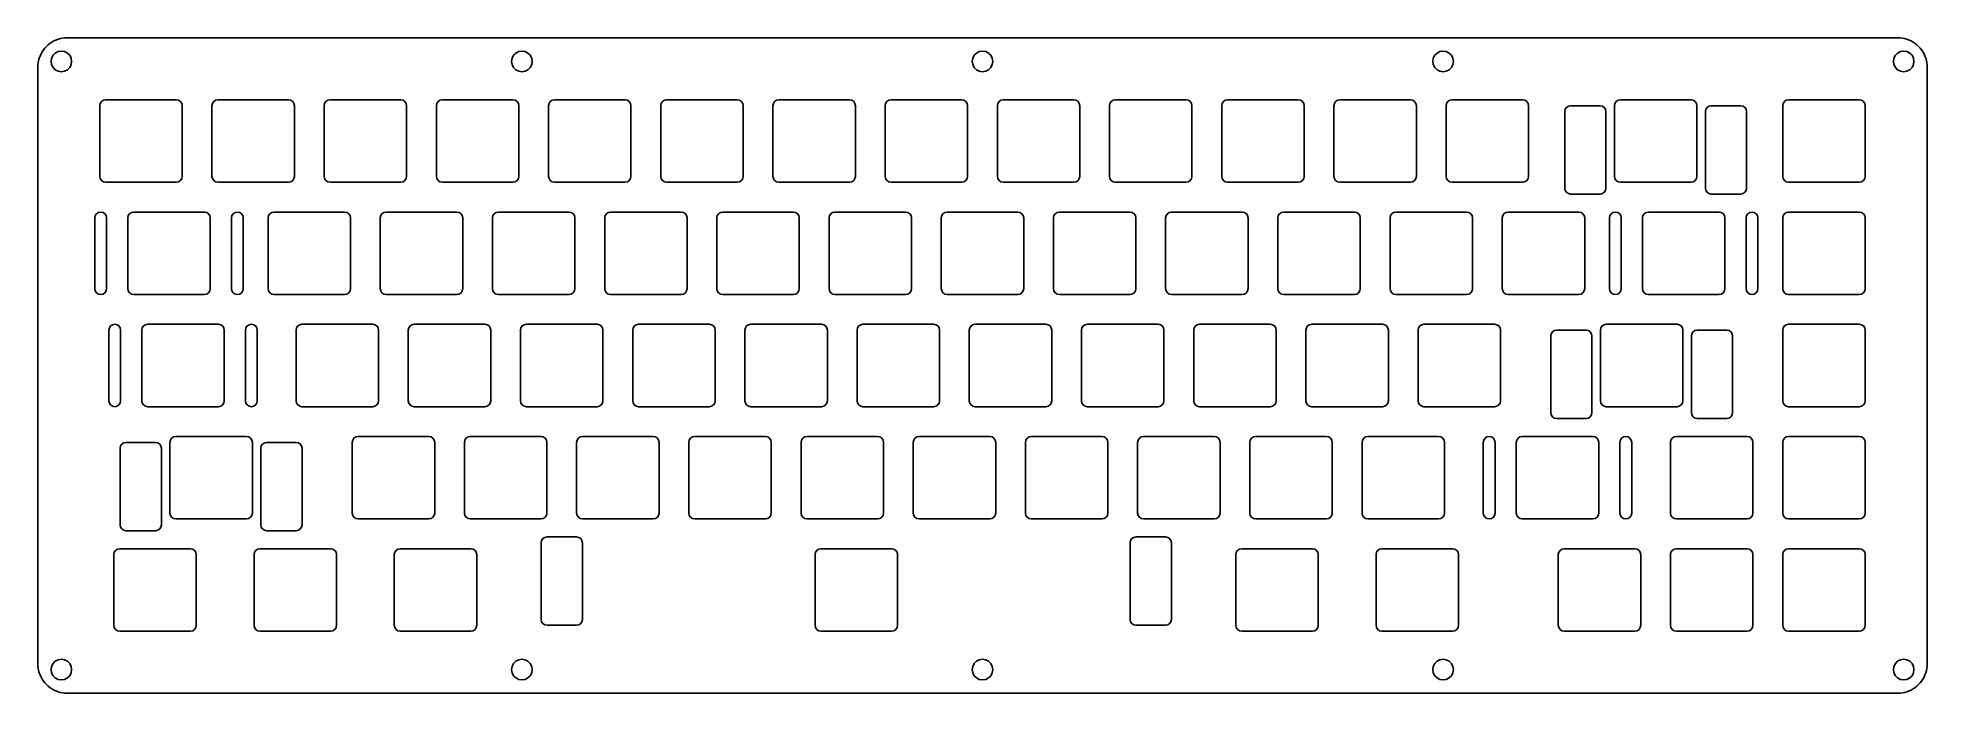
# Model space of a CAD drawing. Header units: millimetres. Extents: x 15 to 335, y 18 to 129.
import ezdxf

# ---------------------------------------------------------------- set-up
doc = ezdxf.new("R2010")
doc.units = ezdxf.units.MM

msp = doc.modelspace()

# ---------------------------------------------------------------- linework, layer by layer
at = {"color": 0}
for p, q in [((16.35, 128.24), (16.66, 128.49)), ((16.66, 128.49), (16.99, 128.7)), ((16.99, 128.7), (17.33, 128.9)), ((17.33, 128.9), (17.69, 129.06)), ((17.69, 129.06), (18.06, 129.2)), ((18.06, 129.2), (18.43, 129.3)), ((18.43, 129.3), (18.82, 129.38)), ((18.82, 129.38), (19.21, 129.42)), ((19.21, 129.42), (19.6, 129.44)), ((19.6, 129.44), (330.4, 129.44)), ((330.4, 129.44), (330.79, 129.42)), ((330.79, 129.42), (331.18, 129.38)), ((331.18, 129.38), (331.57, 129.3)), ((331.57, 129.3), (331.95, 129.2)), ((331.95, 129.2), (332.32, 129.06)), ((332.32, 129.06), (332.67, 128.9)), ((332.67, 128.9), (333.01, 128.7)), ((333.01, 128.7), (333.34, 128.49)), ((333.34, 128.49), (333.65, 128.24)), ((14.62, 124.83), (14.66, 125.22)), ((14.66, 125.22), (14.74, 125.61)), ((14.74, 125.61), (14.85, 125.99)), ((14.85, 125.99), (14.98, 126.35)), ((14.98, 126.35), (15.15, 126.71)), ((15.15, 126.71), (15.34, 127.05)), ((15.34, 127.05), (15.56, 127.38)), ((15.56, 127.38), (15.8, 127.69)), ((15.8, 127.69), (16.07, 127.98)), ((16.07, 127.98), (16.35, 128.24)), ((16.94, 125.98), (16.85, 125.44)), ((16.85, 125.44), (16.94, 124.9)), ((17.19, 126.47), (16.94, 125.98)), ((17.57, 126.86), (17.19, 126.47)), ((18.06, 127.11), (17.57, 126.86)), ((18.6, 127.19), (18.06, 127.11)), ((19.14, 127.11), (18.6, 127.19)), ((19.63, 126.86), (19.14, 127.11)), ((20.02, 126.47), (19.63, 126.86)), ((20.27, 125.98), (20.02, 126.47)), ((20.35, 125.44), (20.27, 125.98)), ((20.27, 124.9), (20.35, 125.44)), ((95.14, 125.98), (95.05, 125.44)), ((95.05, 125.44), (95.14, 124.9)), ((95.39, 126.47), (95.14, 125.98)), ((95.77, 126.86), (95.39, 126.47)), ((96.26, 127.11), (95.77, 126.86)), ((96.8, 127.19), (96.26, 127.11)), ((97.34, 127.11), (96.8, 127.19)), ((97.83, 126.86), (97.34, 127.11)), ((98.22, 126.47), (97.83, 126.86)), ((98.47, 125.98), (98.22, 126.47)), ((98.55, 125.44), (98.47, 125.98)), ((98.47, 124.9), (98.55, 125.44)), ((173.34, 125.98), (173.25, 125.44)), ((173.25, 125.44), (173.34, 124.9)), ((173.59, 126.47), (173.34, 125.98)), ((173.97, 126.86), (173.59, 126.47)), ((174.46, 127.11), (173.97, 126.86)), ((175, 127.19), (174.46, 127.11)), ((175.54, 127.11), (175, 127.19)), ((176.03, 126.86), (175.54, 127.11)), ((176.42, 126.47), (176.03, 126.86)), ((176.67, 125.98), (176.42, 126.47)), ((176.75, 125.44), (176.67, 125.98)), ((176.67, 124.9), (176.75, 125.44)), ((251.54, 125.98), (251.45, 125.44)), ((251.45, 125.44), (251.54, 124.9)), ((251.79, 126.47), (251.54, 125.98)), ((252.17, 126.86), (251.79, 126.47)), ((252.66, 127.11), (252.17, 126.86)), ((253.2, 127.19), (252.66, 127.11)), ((253.74, 127.11), (253.2, 127.19)), ((254.23, 126.86), (253.74, 127.11)), ((254.62, 126.47), (254.23, 126.86)), ((254.87, 125.98), (254.62, 126.47)), ((254.95, 125.44), (254.87, 125.98)), ((254.87, 124.9), (254.95, 125.44)), ((329.74, 125.98), (329.65, 125.44)), ((329.65, 125.44), (329.74, 124.9)), ((329.99, 126.47), (329.74, 125.98)), ((330.37, 126.86), (329.99, 126.47)), ((330.86, 127.11), (330.37, 126.86)), ((331.4, 127.19), (330.86, 127.11)), ((331.94, 127.11), (331.4, 127.19)), ((332.43, 126.86), (331.94, 127.11)), ((332.82, 126.47), (332.43, 126.86)), ((333.07, 125.98), (332.82, 126.47)), ((333.15, 125.44), (333.07, 125.98)), ((333.07, 124.9), (333.15, 125.44)), ((333.65, 128.24), (333.94, 127.98)), ((333.94, 127.98), (334.2, 127.69)), ((334.2, 127.69), (334.45, 127.38)), ((334.45, 127.38), (334.66, 127.05)), ((334.66, 127.05), (334.86, 126.71)), ((334.86, 126.71), (335.02, 126.35)), ((335.02, 126.35), (335.16, 125.99)), ((335.16, 125.99), (335.26, 125.61)), ((335.26, 125.61), (335.34, 125.22)), ((335.34, 125.22), (335.39, 124.83)), ((14.6, 124.44), (14.62, 124.83)), ((14.6, 23.19), (14.6, 124.44)), ((16.94, 124.9), (17.19, 124.41)), ((17.19, 124.41), (17.57, 124.03)), ((17.57, 124.03), (18.06, 123.78)), ((18.06, 123.78), (18.6, 123.69)), ((18.6, 123.69), (19.14, 123.78)), ((19.14, 123.78), (19.63, 124.03)), ((19.63, 124.03), (20.02, 124.41)), ((20.02, 124.41), (20.27, 124.9)), ((95.14, 124.9), (95.39, 124.41)), ((95.39, 124.41), (95.77, 124.03)), ((95.77, 124.03), (96.26, 123.78)), ((96.26, 123.78), (96.8, 123.69)), ((96.8, 123.69), (97.34, 123.78)), ((97.34, 123.78), (97.83, 124.03)), ((97.83, 124.03), (98.22, 124.41)), ((98.22, 124.41), (98.47, 124.9)), ((173.34, 124.9), (173.59, 124.41)), ((173.59, 124.41), (173.97, 124.03)), ((173.97, 124.03), (174.46, 123.78)), ((174.46, 123.78), (175, 123.69)), ((175, 123.69), (175.54, 123.78)), ((175.54, 123.78), (176.03, 124.03)), ((176.03, 124.03), (176.42, 124.41)), ((176.42, 124.41), (176.67, 124.9)), ((251.54, 124.9), (251.79, 124.41)), ((251.79, 124.41), (252.17, 124.03)), ((252.17, 124.03), (252.66, 123.78)), ((252.66, 123.78), (253.2, 123.69)), ((253.2, 123.69), (253.74, 123.78)), ((253.74, 123.78), (254.23, 124.03)), ((254.23, 124.03), (254.62, 124.41)), ((254.62, 124.41), (254.87, 124.9)), ((329.74, 124.9), (329.99, 124.41)), ((329.99, 124.41), (330.37, 124.03)), ((330.37, 124.03), (330.86, 123.78)), ((330.86, 123.78), (331.4, 123.69)), ((331.4, 123.69), (331.94, 123.78)), ((331.94, 123.78), (332.43, 124.03)), ((332.43, 124.03), (332.82, 124.41)), ((332.82, 124.41), (333.07, 124.9)), ((335.39, 124.83), (335.4, 124.44)), ((335.4, 124.44), (335.4, 23.19)), ((14.62, 22.8), (14.6, 23.19)), ((14.66, 22.41), (14.62, 22.8)), ((16.94, 22.73), (16.85, 22.19)), ((17.19, 23.22), (16.94, 22.73)), ((17.57, 23.61), (17.19, 23.22)), ((18.06, 23.86), (17.57, 23.61)), ((18.6, 23.94), (18.06, 23.86)), ((19.14, 23.86), (18.6, 23.94)), ((19.63, 23.61), (19.14, 23.86)), ((20.02, 23.22), (19.63, 23.61)), ((20.27, 22.73), (20.02, 23.22)), ((20.35, 22.19), (20.27, 22.73)), ((95.14, 22.73), (95.05, 22.19)), ((95.39, 23.22), (95.14, 22.73)), ((95.77, 23.61), (95.39, 23.22)), ((96.26, 23.86), (95.77, 23.61)), ((96.8, 23.94), (96.26, 23.86)), ((97.34, 23.86), (96.8, 23.94)), ((97.83, 23.61), (97.34, 23.86)), ((98.22, 23.22), (97.83, 23.61)), ((98.47, 22.73), (98.22, 23.22)), ((98.55, 22.19), (98.47, 22.73)), ((173.34, 22.73), (173.25, 22.19)), ((173.59, 23.22), (173.34, 22.73)), ((173.97, 23.61), (173.59, 23.22)), ((174.46, 23.86), (173.97, 23.61)), ((175, 23.94), (174.46, 23.86)), ((175.54, 23.86), (175, 23.94)), ((176.03, 23.61), (175.54, 23.86)), ((176.42, 23.22), (176.03, 23.61)), ((176.67, 22.73), (176.42, 23.22)), ((176.75, 22.19), (176.67, 22.73)), ((251.54, 22.73), (251.45, 22.19)), ((251.79, 23.22), (251.54, 22.73)), ((252.17, 23.61), (251.79, 23.22)), ((252.66, 23.86), (252.17, 23.61)), ((253.2, 23.94), (252.66, 23.86)), ((253.74, 23.86), (253.2, 23.94)), ((254.23, 23.61), (253.74, 23.86)), ((254.62, 23.22), (254.23, 23.61)), ((254.87, 22.73), (254.62, 23.22)), ((254.95, 22.19), (254.87, 22.73)), ((329.74, 22.73), (329.65, 22.19)), ((329.99, 23.22), (329.74, 22.73)), ((330.37, 23.61), (329.99, 23.22)), ((330.86, 23.86), (330.37, 23.61)), ((331.4, 23.94), (330.86, 23.86)), ((331.94, 23.86), (331.4, 23.94)), ((332.43, 23.61), (331.94, 23.86)), ((332.82, 23.22), (332.43, 23.61)), ((333.07, 22.73), (332.82, 23.22)), ((333.15, 22.19), (333.07, 22.73)), ((335.39, 22.8), (335.34, 22.41)), ((335.4, 23.19), (335.39, 22.8)), ((14.74, 22.02), (14.66, 22.41)), ((14.85, 21.64), (14.74, 22.02)), ((14.98, 21.28), (14.85, 21.64)), ((15.15, 20.92), (14.98, 21.28)), ((15.34, 20.58), (15.15, 20.92)), ((15.56, 20.25), (15.34, 20.58)), ((15.8, 19.94), (15.56, 20.25)), ((16.07, 19.65), (15.8, 19.94)), ((16.35, 19.39), (16.07, 19.65)), ((16.66, 19.15), (16.35, 19.39)), ((16.85, 22.19), (16.94, 21.65)), ((16.94, 21.65), (17.19, 21.16)), ((17.19, 21.16), (17.57, 20.78)), ((17.57, 20.78), (18.06, 20.53)), ((18.06, 20.53), (18.6, 20.44)), ((18.6, 20.44), (19.14, 20.53)), ((19.14, 20.53), (19.63, 20.78)), ((19.63, 20.78), (20.02, 21.16)), ((20.02, 21.16), (20.27, 21.65)), ((20.27, 21.65), (20.35, 22.19)), ((95.05, 22.19), (95.14, 21.65)), ((95.14, 21.65), (95.39, 21.16)), ((95.39, 21.16), (95.77, 20.78)), ((95.77, 20.78), (96.26, 20.53)), ((96.26, 20.53), (96.8, 20.44)), ((96.8, 20.44), (97.34, 20.53)), ((97.34, 20.53), (97.83, 20.78)), ((97.83, 20.78), (98.22, 21.16)), ((98.22, 21.16), (98.47, 21.65)), ((98.47, 21.65), (98.55, 22.19)), ((173.25, 22.19), (173.34, 21.65)), ((173.34, 21.65), (173.59, 21.16)), ((173.59, 21.16), (173.97, 20.78)), ((173.97, 20.78), (174.46, 20.53)), ((174.46, 20.53), (175, 20.44)), ((175, 20.44), (175.54, 20.53)), ((175.54, 20.53), (176.03, 20.78)), ((176.03, 20.78), (176.42, 21.16)), ((176.42, 21.16), (176.67, 21.65)), ((176.67, 21.65), (176.75, 22.19)), ((251.45, 22.19), (251.54, 21.65)), ((251.54, 21.65), (251.79, 21.16)), ((251.79, 21.16), (252.17, 20.78)), ((252.17, 20.78), (252.66, 20.53)), ((252.66, 20.53), (253.2, 20.44)), ((253.2, 20.44), (253.74, 20.53)), ((253.74, 20.53), (254.23, 20.78)), ((254.23, 20.78), (254.62, 21.16)), ((254.62, 21.16), (254.87, 21.65)), ((254.87, 21.65), (254.95, 22.19)), ((329.65, 22.19), (329.74, 21.65)), ((329.74, 21.65), (329.99, 21.16)), ((329.99, 21.16), (330.37, 20.78)), ((330.37, 20.78), (330.86, 20.53)), ((330.86, 20.53), (331.4, 20.44)), ((331.4, 20.44), (331.94, 20.53)), ((331.94, 20.53), (332.43, 20.78)), ((332.43, 20.78), (332.82, 21.16)), ((332.82, 21.16), (333.07, 21.65)), ((333.07, 21.65), (333.15, 22.19)), ((333.65, 19.39), (333.34, 19.15)), ((333.94, 19.65), (333.65, 19.39)), ((334.2, 19.94), (333.94, 19.65)), ((334.45, 20.25), (334.2, 19.94)), ((334.66, 20.58), (334.45, 20.25)), ((334.86, 20.92), (334.66, 20.58)), ((335.02, 21.28), (334.86, 20.92)), ((335.16, 21.64), (335.02, 21.28)), ((335.26, 22.02), (335.16, 21.64)), ((335.34, 22.41), (335.26, 22.02)), ((16.99, 18.93), (16.66, 19.15)), ((17.33, 18.73), (16.99, 18.93)), ((17.69, 18.57), (17.33, 18.73)), ((18.06, 18.44), (17.69, 18.57)), ((18.43, 18.33), (18.06, 18.44)), ((18.82, 18.25), (18.43, 18.33)), ((19.21, 18.21), (18.82, 18.25)), ((19.6, 18.19), (19.21, 18.21)), ((330.4, 18.19), (19.6, 18.19)), ((330.79, 18.21), (330.4, 18.19)), ((331.18, 18.25), (330.79, 18.21)), ((331.57, 18.33), (331.18, 18.25)), ((331.95, 18.44), (331.57, 18.33)), ((332.32, 18.57), (331.95, 18.44)), ((332.67, 18.73), (332.32, 18.57)), ((333.01, 18.93), (332.67, 18.73)), ((333.34, 19.15), (333.01, 18.93))]:
    msp.add_line(p, q, dxfattribs=at)
for p, q in [((26.12, 118.92), (38.12, 118.92)), ((45.17, 118.92), (57.17, 118.92)), ((64.22, 118.92), (76.22, 118.92)), ((83.27, 118.92), (95.27, 118.92)), ((102.32, 118.92), (114.32, 118.92)), ((121.37, 118.92), (133.37, 118.92)), ((140.42, 118.92), (152.42, 118.92)), ((159.47, 118.92), (171.47, 118.92)), ((178.52, 118.92), (190.52, 118.92)), ((197.57, 118.92), (209.57, 118.92)), ((216.62, 118.92), (228.62, 118.92)), ((235.67, 118.92), (247.67, 118.92)), ((254.72, 118.92), (266.72, 118.92)), ((283.3, 118.92), (295.3, 118.92)), ((311.87, 118.92), (323.87, 118.92)), ((25.12, 117.92), (25.12, 105.92)), ((39.12, 117.92), (39.12, 105.92)), ((44.17, 117.92), (44.17, 105.92)), ((58.17, 117.92), (58.17, 105.92)), ((63.22, 117.92), (63.22, 105.92)), ((77.22, 117.92), (77.22, 105.92)), ((82.27, 117.92), (82.27, 105.92)), ((96.27, 117.92), (96.27, 105.92)), ((101.32, 117.92), (101.32, 105.92)), ((115.32, 117.92), (115.32, 105.92)), ((120.37, 117.92), (120.37, 105.92)), ((134.37, 117.92), (134.37, 105.92)), ((139.42, 117.92), (139.42, 105.92)), ((153.42, 117.92), (153.42, 105.92)), ((158.47, 117.92), (158.47, 105.92)), ((172.47, 117.92), (172.47, 105.92)), ((177.52, 117.92), (177.52, 105.92)), ((191.52, 117.92), (191.52, 105.92)), ((196.57, 117.92), (196.57, 105.92)), ((210.57, 117.92), (210.57, 105.92)), ((215.62, 117.92), (215.62, 105.92)), ((229.62, 117.92), (229.62, 105.92)), ((234.67, 117.92), (234.67, 105.92)), ((248.67, 117.92), (248.67, 105.92)), ((253.72, 117.92), (253.72, 105.92)), ((267.72, 117.92), (267.72, 105.92)), ((273.86, 116.92), (273.86, 103.92)), ((274.86, 117.92), (279.86, 117.92)), ((280.86, 116.92), (280.86, 103.92)), ((282.3, 117.92), (282.3, 105.92)), ((296.3, 117.92), (296.3, 105.92)), ((297.74, 116.92), (297.74, 103.92)), ((298.74, 117.92), (303.74, 117.92)), ((304.74, 116.92), (304.74, 103.92)), ((310.87, 117.92), (310.87, 105.92)), ((324.87, 117.92), (324.87, 105.92)), ((26.12, 104.92), (38.12, 104.92)), ((45.17, 104.92), (57.17, 104.92)), ((64.22, 104.92), (76.22, 104.92)), ((83.27, 104.92), (95.27, 104.92)), ((102.32, 104.92), (114.32, 104.92)), ((121.37, 104.92), (133.37, 104.92)), ((140.42, 104.92), (152.42, 104.92)), ((159.47, 104.92), (171.47, 104.92)), ((178.52, 104.92), (190.52, 104.92)), ((197.57, 104.92), (209.57, 104.92)), ((216.62, 104.92), (228.62, 104.92)), ((235.67, 104.92), (247.67, 104.92)), ((254.72, 104.92), (266.72, 104.92)), ((274.86, 102.92), (279.86, 102.92)), ((283.3, 104.92), (295.3, 104.92)), ((298.74, 102.92), (303.74, 102.92)), ((311.87, 104.92), (323.87, 104.92)), ((25.29, 99.87), (25.29, 99.87)), ((30.89, 99.87), (42.89, 99.87)), ((48.49, 99.87), (48.49, 99.87)), ((54.7, 99.87), (66.7, 99.87)), ((73.75, 99.87), (85.75, 99.87)), ((92.8, 99.87), (104.8, 99.87)), ((111.85, 99.87), (123.85, 99.87)), ((130.9, 99.87), (142.9, 99.87)), ((149.95, 99.87), (161.95, 99.87)), ((169, 99.87), (181, 99.87)), ((188.05, 99.87), (200.05, 99.87)), ((207.1, 99.87), (219.1, 99.87)), ((226.15, 99.87), (238.15, 99.87)), ((245.2, 99.87), (257.2, 99.87)), ((264.25, 99.87), (276.25, 99.87)), ((282.46, 99.87), (282.46, 99.87)), ((288.06, 99.87), (300.06, 99.87)), ((305.66, 99.87), (305.66, 99.87)), ((311.87, 99.87), (323.87, 99.87)), ((24.29, 98.87), (24.29, 86.87)), ((26.29, 98.87), (26.29, 86.87)), ((29.89, 98.87), (29.89, 86.87)), ((43.89, 98.87), (43.89, 86.87)), ((47.49, 98.87), (47.49, 86.87)), ((49.49, 98.87), (49.49, 86.87)), ((53.7, 98.87), (53.7, 86.87)), ((67.7, 98.87), (67.7, 86.87)), ((72.75, 98.87), (72.75, 86.87)), ((86.75, 98.87), (86.75, 86.87)), ((91.8, 98.87), (91.8, 86.87)), ((105.8, 98.87), (105.8, 86.87)), ((110.85, 98.87), (110.85, 86.87)), ((124.85, 98.87), (124.85, 86.87)), ((129.9, 98.87), (129.9, 86.87)), ((143.9, 98.87), (143.9, 86.87)), ((148.95, 98.87), (148.95, 86.87)), ((162.95, 98.87), (162.95, 86.87)), ((168, 98.87), (168, 86.87)), ((182, 98.87), (182, 86.87)), ((187.05, 98.87), (187.05, 86.87)), ((201.05, 98.87), (201.05, 86.87)), ((206.1, 98.87), (206.1, 86.87)), ((220.1, 98.87), (220.1, 86.87)), ((225.15, 98.87), (225.15, 86.87)), ((239.15, 98.87), (239.15, 86.87)), ((244.2, 98.87), (244.2, 86.87)), ((258.2, 98.87), (258.2, 86.87)), ((263.25, 98.87), (263.25, 86.87)), ((277.25, 98.87), (277.25, 86.87)), ((281.46, 98.87), (281.46, 86.87)), ((283.46, 98.87), (283.46, 86.87)), ((287.06, 98.87), (287.06, 86.87)), ((301.06, 98.87), (301.06, 86.87)), ((304.66, 98.87), (304.66, 86.87)), ((306.66, 98.87), (306.66, 86.87)), ((310.87, 98.87), (310.87, 86.87)), ((324.87, 98.87), (324.87, 86.87)), ((25.29, 85.87), (25.29, 85.87)), ((30.89, 85.87), (42.89, 85.87)), ((48.49, 85.87), (48.49, 85.87)), ((54.7, 85.87), (66.7, 85.87)), ((73.75, 85.87), (85.75, 85.87)), ((92.8, 85.87), (104.8, 85.87)), ((111.85, 85.87), (123.85, 85.87)), ((130.9, 85.87), (142.9, 85.87)), ((149.95, 85.87), (161.95, 85.87)), ((169, 85.87), (181, 85.87)), ((188.05, 85.87), (200.05, 85.87)), ((207.1, 85.87), (219.1, 85.87)), ((226.15, 85.87), (238.15, 85.87)), ((245.2, 85.87), (257.2, 85.87)), ((264.25, 85.87), (276.25, 85.87)), ((282.46, 85.87), (282.46, 85.87)), ((288.06, 85.87), (300.06, 85.87)), ((305.66, 85.87), (305.66, 85.87)), ((311.87, 85.87), (323.87, 85.87)), ((27.67, 80.82), (27.67, 80.82)), ((33.27, 80.82), (45.27, 80.82)), ((50.87, 80.82), (50.87, 80.82)), ((59.46, 80.82), (71.46, 80.82)), ((78.51, 80.82), (90.51, 80.82)), ((97.56, 80.82), (109.56, 80.82)), ((116.61, 80.82), (128.61, 80.82)), ((135.66, 80.82), (147.66, 80.82)), ((154.71, 80.82), (166.71, 80.82)), ((173.76, 80.82), (185.76, 80.82)), ((192.81, 80.82), (204.81, 80.82)), ((211.86, 80.82), (223.86, 80.82)), ((230.91, 80.82), (242.91, 80.82)), ((249.96, 80.82), (261.96, 80.82)), ((280.92, 80.82), (292.92, 80.82)), ((311.87, 80.82), (323.87, 80.82)), ((26.67, 79.82), (26.67, 67.82)), ((28.67, 79.82), (28.67, 67.82)), ((32.27, 79.82), (32.27, 67.82)), ((46.27, 79.82), (46.27, 67.82)), ((49.87, 79.82), (49.87, 67.82)), ((51.87, 79.82), (51.87, 67.82)), ((58.46, 79.82), (58.46, 67.82)), ((72.46, 79.82), (72.46, 67.82)), ((77.51, 79.82), (77.51, 67.82)), ((91.51, 79.82), (91.51, 67.82)), ((96.56, 79.82), (96.56, 67.82)), ((110.56, 79.82), (110.56, 67.82)), ((115.61, 79.82), (115.61, 67.82)), ((129.61, 79.82), (129.61, 67.82)), ((134.66, 79.82), (134.66, 67.82)), ((148.66, 79.82), (148.66, 67.82)), ((153.71, 79.82), (153.71, 67.82)), ((167.71, 79.82), (167.71, 67.82)), ((172.76, 79.82), (172.76, 67.82)), ((186.76, 79.82), (186.76, 67.82)), ((191.81, 79.82), (191.81, 67.82)), ((205.81, 79.82), (205.81, 67.82)), ((210.86, 79.82), (210.86, 67.82)), ((224.86, 79.82), (224.86, 67.82)), ((229.91, 79.82), (229.91, 67.82)), ((243.91, 79.82), (243.91, 67.82)), ((248.96, 79.82), (248.96, 67.82)), ((262.96, 79.82), (262.96, 67.82)), ((271.48, 78.82), (271.48, 65.82)), ((272.48, 79.82), (277.48, 79.82)), ((278.48, 78.82), (278.48, 65.82)), ((279.92, 79.82), (279.92, 67.82)), ((293.92, 79.82), (293.92, 67.82)), ((295.36, 78.82), (295.36, 65.82)), ((296.36, 79.82), (301.36, 79.82)), ((302.36, 78.82), (302.36, 65.82)), ((310.87, 79.82), (310.87, 67.82)), ((324.87, 79.82), (324.87, 67.82)), ((27.67, 66.82), (27.67, 66.82)), ((33.27, 66.82), (45.27, 66.82)), ((50.87, 66.82), (50.87, 66.82)), ((59.46, 66.82), (71.46, 66.82)), ((78.51, 66.82), (90.51, 66.82)), ((97.56, 66.82), (109.56, 66.82)), ((116.61, 66.82), (128.61, 66.82)), ((135.66, 66.82), (147.66, 66.82)), ((154.71, 66.82), (166.71, 66.82)), ((173.76, 66.82), (185.76, 66.82)), ((192.81, 66.82), (204.81, 66.82)), ((211.86, 66.82), (223.86, 66.82)), ((230.91, 66.82), (242.91, 66.82)), ((249.96, 66.82), (261.96, 66.82)), ((272.48, 64.82), (277.48, 64.82)), ((280.92, 66.82), (292.92, 66.82)), ((296.36, 64.82), (301.36, 64.82)), ((311.87, 66.82), (323.87, 66.82)), ((38.03, 61.77), (50.03, 61.77)), ((68.99, 61.77), (80.99, 61.77)), ((88.04, 61.77), (100.04, 61.77)), ((107.09, 61.77), (119.09, 61.77)), ((126.14, 61.77), (138.14, 61.77)), ((145.19, 61.77), (157.19, 61.77)), ((164.24, 61.77), (176.24, 61.77)), ((183.29, 61.77), (195.29, 61.77)), ((202.34, 61.77), (214.34, 61.77)), ((221.39, 61.77), (233.39, 61.77)), ((240.44, 61.77), (252.44, 61.77)), ((261.03, 61.77), (261.03, 61.77)), ((266.63, 61.77), (278.63, 61.77)), ((284.23, 61.77), (284.23, 61.77)), ((292.82, 61.77), (304.82, 61.77)), ((311.87, 61.77), (323.87, 61.77)), ((28.59, 59.77), (28.59, 46.77)), ((29.59, 60.77), (34.59, 60.77)), ((35.59, 59.77), (35.59, 46.77)), ((37.03, 60.77), (37.03, 48.77)), ((51.03, 60.77), (51.03, 48.77)), ((52.47, 59.77), (52.47, 46.77)), ((53.47, 60.77), (58.47, 60.77)), ((59.47, 59.77), (59.47, 46.77)), ((67.99, 60.77), (67.99, 48.77)), ((81.99, 60.77), (81.99, 48.77)), ((87.04, 60.77), (87.04, 48.77)), ((101.04, 60.77), (101.04, 48.77)), ((106.09, 60.77), (106.09, 48.77)), ((120.09, 60.77), (120.09, 48.77)), ((125.14, 60.77), (125.14, 48.77)), ((139.14, 60.77), (139.14, 48.77)), ((144.19, 60.77), (144.19, 48.77)), ((158.19, 60.77), (158.19, 48.77)), ((163.24, 60.77), (163.24, 48.77)), ((177.24, 60.77), (177.24, 48.77)), ((182.29, 60.77), (182.29, 48.77)), ((196.29, 60.77), (196.29, 48.77)), ((201.34, 60.77), (201.34, 48.77)), ((215.34, 60.77), (215.34, 48.77)), ((220.39, 60.77), (220.39, 48.77)), ((234.39, 60.77), (234.39, 48.77)), ((239.44, 60.77), (239.44, 48.77)), ((253.44, 60.77), (253.44, 48.77)), ((260.03, 60.77), (260.03, 48.77)), ((262.03, 60.77), (262.03, 48.77)), ((265.63, 60.77), (265.63, 48.77)), ((279.63, 60.77), (279.63, 48.77)), ((283.23, 60.77), (283.23, 48.77)), ((285.23, 60.77), (285.23, 48.77)), ((291.82, 60.77), (291.82, 48.77)), ((305.82, 60.77), (305.82, 48.77)), ((310.87, 60.77), (310.87, 48.77)), ((324.87, 60.77), (324.87, 48.77)), ((29.59, 45.77), (34.59, 45.77)), ((38.03, 47.77), (50.03, 47.77)), ((53.47, 45.77), (58.47, 45.77)), ((68.99, 47.77), (80.99, 47.77)), ((88.04, 47.77), (100.04, 47.77)), ((107.09, 47.77), (119.09, 47.77)), ((126.14, 47.77), (138.14, 47.77)), ((145.19, 47.77), (157.19, 47.77)), ((164.24, 47.77), (176.24, 47.77)), ((183.29, 47.77), (195.29, 47.77)), ((202.34, 47.77), (214.34, 47.77)), ((221.39, 47.77), (233.39, 47.77)), ((240.44, 47.77), (252.44, 47.77)), ((261.03, 47.77), (261.03, 47.77)), ((266.63, 47.77), (278.63, 47.77)), ((284.23, 47.77), (284.23, 47.77)), ((292.82, 47.77), (304.82, 47.77)), ((311.87, 47.77), (323.87, 47.77)), ((27.51, 41.72), (27.51, 29.72)), ((28.51, 42.72), (40.51, 42.72)), ((41.51, 41.72), (41.51, 29.72)), ((51.32, 41.72), (51.32, 29.72)), ((52.32, 42.72), (64.32, 42.72)), ((65.32, 41.72), (65.32, 29.72)), ((75.13, 41.72), (75.13, 29.72)), ((76.13, 42.72), (88.13, 42.72)), ((89.13, 41.72), (89.13, 29.72)), ((100.07, 30.72), (100.07, 43.72)), ((106.07, 44.72), (101.07, 44.72)), ((107.07, 30.72), (107.07, 43.72)), ((146.57, 41.72), (146.57, 29.72)), ((147.57, 42.72), (159.57, 42.72)), ((160.57, 41.72), (160.57, 29.72)), ((200.07, 30.72), (200.07, 43.72)), ((206.07, 44.72), (201.07, 44.72)), ((207.07, 30.72), (207.07, 43.72)), ((218.01, 41.72), (218.01, 29.72)), ((219.01, 42.72), (231.01, 42.72)), ((232.01, 41.72), (232.01, 29.72)), ((241.82, 41.72), (241.82, 29.72)), ((242.82, 42.72), (254.82, 42.72)), ((255.82, 41.72), (255.82, 29.72)), ((272.77, 41.72), (272.77, 29.72)), ((273.77, 42.72), (285.77, 42.72)), ((286.77, 41.72), (286.77, 29.72)), ((291.82, 41.72), (291.82, 29.72)), ((292.82, 42.72), (304.82, 42.72)), ((305.82, 41.72), (305.82, 29.72)), ((310.87, 41.72), (310.87, 29.72)), ((311.87, 42.72), (323.87, 42.72)), ((324.87, 41.72), (324.87, 29.72)), ((106.07, 29.72), (101.07, 29.72)), ((206.07, 29.72), (201.07, 29.72)), ((28.51, 28.72), (40.51, 28.72)), ((52.32, 28.72), (64.32, 28.72)), ((76.13, 28.72), (88.13, 28.72)), ((147.57, 28.72), (159.57, 28.72)), ((219.01, 28.72), (231.01, 28.72)), ((242.82, 28.72), (254.82, 28.72)), ((273.77, 28.72), (285.77, 28.72)), ((292.82, 28.72), (304.82, 28.72)), ((311.87, 28.72), (323.87, 28.72))]:
    msp.add_line(p, q)
for centre, start, end in [((26.12, 117.92), 90, 180), ((38.12, 117.92), 0, 90), ((45.17, 117.92), 90, 180), ((57.17, 117.92), 0, 90), ((64.22, 117.92), 90, 180), ((76.22, 117.92), 0, 90), ((83.27, 117.92), 90, 180), ((95.27, 117.92), 0, 90), ((102.32, 117.92), 90, 180), ((114.32, 117.92), 0, 90), ((121.37, 117.92), 90, 180), ((133.37, 117.92), 0, 90), ((140.42, 117.92), 90, 180), ((152.42, 117.92), 0, 90), ((159.47, 117.92), 90, 180), ((171.47, 117.92), 0, 90), ((178.52, 117.92), 90, 180), ((190.52, 117.92), 0, 90), ((197.57, 117.92), 90, 180), ((209.57, 117.92), 0, 90), ((216.62, 117.92), 90, 180), ((228.62, 117.92), 0, 90), ((235.67, 117.92), 90, 180), ((247.67, 117.92), 0, 90), ((254.72, 117.92), 90, 180), ((266.72, 117.92), 0, 90), ((283.3, 117.92), 90, 180), ((295.3, 117.92), 0, 90), ((311.87, 117.92), 90, 180), ((323.87, 117.92), 0, 90), ((274.86, 116.92), 90, 180), ((279.86, 116.92), 0, 90), ((298.74, 116.92), 90, 180), ((303.74, 116.92), 0, 90), ((26.12, 105.92), 180, 270), ((38.12, 105.92), 270, 0), ((45.17, 105.92), 180, 270), ((57.17, 105.92), 270, 0), ((64.22, 105.92), 180, 270), ((76.22, 105.92), 270, 0), ((83.27, 105.92), 180, 270), ((95.27, 105.92), 270, 0), ((102.32, 105.92), 180, 270), ((114.32, 105.92), 270, 0), ((121.37, 105.92), 180, 270), ((133.37, 105.92), 270, 0), ((140.42, 105.92), 180, 270), ((152.42, 105.92), 270, 0), ((159.47, 105.92), 180, 270), ((171.47, 105.92), 270, 0), ((178.52, 105.92), 180, 270), ((190.52, 105.92), 270, 0), ((197.57, 105.92), 180, 270), ((209.57, 105.92), 270, 0), ((216.62, 105.92), 180, 270), ((228.62, 105.92), 270, 0), ((235.67, 105.92), 180, 270), ((247.67, 105.92), 270, 0), ((254.72, 105.92), 180, 270), ((266.72, 105.92), 270, 0), ((283.3, 105.92), 180, 270), ((295.3, 105.92), 270, 0), ((311.87, 105.92), 180, 270), ((323.87, 105.92), 270, 0), ((274.86, 103.92), 180, 270), ((279.86, 103.92), 270, 0), ((298.74, 103.92), 180, 270), ((303.74, 103.92), 270, 0), ((25.29, 98.87), 90, 180), ((25.29, 98.87), 0, 90), ((30.89, 98.87), 90, 180), ((42.89, 98.87), 0, 90), ((48.49, 98.87), 90, 180), ((48.49, 98.87), 0, 90), ((54.7, 98.87), 90, 180), ((66.7, 98.87), 0, 90), ((73.75, 98.87), 90, 180), ((85.75, 98.87), 0, 90), ((92.8, 98.87), 90, 180), ((104.8, 98.87), 0, 90), ((111.85, 98.87), 90, 180), ((123.85, 98.87), 0, 90), ((130.9, 98.87), 90, 180), ((142.9, 98.87), 0, 90), ((149.95, 98.87), 90, 180), ((161.95, 98.87), 0, 90), ((169, 98.87), 90, 180), ((181, 98.87), 0, 90), ((188.05, 98.87), 90, 180), ((200.05, 98.87), 0, 90), ((207.1, 98.87), 90, 180), ((219.1, 98.87), 0, 90), ((226.15, 98.87), 90, 180), ((238.15, 98.87), 0, 90), ((245.2, 98.87), 90, 180), ((257.2, 98.87), 0, 90), ((264.25, 98.87), 90, 180), ((276.25, 98.87), 0, 90), ((282.46, 98.87), 90, 180), ((282.46, 98.87), 0, 90), ((288.06, 98.87), 90, 180), ((300.06, 98.87), 0, 90), ((305.66, 98.87), 90, 180), ((305.66, 98.87), 0, 90), ((311.87, 98.87), 90, 180), ((323.87, 98.87), 0, 90), ((25.29, 86.87), 180, 270), ((25.29, 86.87), 270, 0), ((30.89, 86.87), 180, 270), ((42.89, 86.87), 270, 0), ((48.49, 86.87), 180, 270), ((48.49, 86.87), 270, 0), ((54.7, 86.87), 180, 270), ((66.7, 86.87), 270, 0), ((73.75, 86.87), 180, 270), ((85.75, 86.87), 270, 0), ((92.8, 86.87), 180, 270), ((104.8, 86.87), 270, 0), ((111.85, 86.87), 180, 270), ((123.85, 86.87), 270, 0), ((130.9, 86.87), 180, 270), ((142.9, 86.87), 270, 0), ((149.95, 86.87), 180, 270), ((161.95, 86.87), 270, 0), ((169, 86.87), 180, 270), ((181, 86.87), 270, 0), ((188.05, 86.87), 180, 270), ((200.05, 86.87), 270, 0), ((207.1, 86.87), 180, 270), ((219.1, 86.87), 270, 0), ((226.15, 86.87), 180, 270), ((238.15, 86.87), 270, 0), ((245.2, 86.87), 180, 270), ((257.2, 86.87), 270, 0), ((264.25, 86.87), 180, 270), ((276.25, 86.87), 270, 0), ((282.46, 86.87), 180, 270), ((282.46, 86.87), 270, 0), ((288.06, 86.87), 180, 270), ((300.06, 86.87), 270, 0), ((305.66, 86.87), 180, 270), ((305.66, 86.87), 270, 0), ((311.87, 86.87), 180, 270), ((323.87, 86.87), 270, 0), ((27.67, 79.82), 90, 180), ((27.67, 79.82), 0, 90), ((33.27, 79.82), 90, 180), ((45.27, 79.82), 0, 90), ((50.87, 79.82), 90, 180), ((50.87, 79.82), 0, 90), ((59.46, 79.82), 90, 180), ((71.46, 79.82), 0, 90), ((78.51, 79.82), 90, 180), ((90.51, 79.82), 0, 90), ((97.56, 79.82), 90, 180), ((109.56, 79.82), 0, 90), ((116.61, 79.82), 90, 180), ((128.61, 79.82), 0, 90), ((135.66, 79.82), 90, 180), ((147.66, 79.82), 0, 90), ((154.71, 79.82), 90, 180), ((166.71, 79.82), 0, 90), ((173.76, 79.82), 90, 180), ((185.76, 79.82), 0, 90), ((192.81, 79.82), 90, 180), ((204.81, 79.82), 0, 90), ((211.86, 79.82), 90, 180), ((223.86, 79.82), 0, 90), ((230.91, 79.82), 90, 180), ((242.91, 79.82), 0, 90), ((249.96, 79.82), 90, 180), ((261.96, 79.82), 0, 90), ((280.92, 79.82), 90, 180), ((292.92, 79.82), 0, 90), ((311.87, 79.82), 90, 180), ((323.87, 79.82), 0, 90), ((272.48, 78.82), 90, 180), ((277.48, 78.82), 0, 90), ((296.36, 78.82), 90, 180), ((301.36, 78.82), 0, 90), ((27.67, 67.82), 180, 270), ((27.67, 67.82), 270, 0), ((33.27, 67.82), 180, 270), ((45.27, 67.82), 270, 0), ((50.87, 67.82), 180, 270), ((50.87, 67.82), 270, 0), ((59.46, 67.82), 180, 270), ((71.46, 67.82), 270, 0), ((78.51, 67.82), 180, 270), ((90.51, 67.82), 270, 0), ((97.56, 67.82), 180, 270), ((109.56, 67.82), 270, 0), ((116.61, 67.82), 180, 270), ((128.61, 67.82), 270, 0), ((135.66, 67.82), 180, 270), ((147.66, 67.82), 270, 0), ((154.71, 67.82), 180, 270), ((166.71, 67.82), 270, 0), ((173.76, 67.82), 180, 270), ((185.76, 67.82), 270, 0), ((192.81, 67.82), 180, 270), ((204.81, 67.82), 270, 0), ((211.86, 67.82), 180, 270), ((223.86, 67.82), 270, 0), ((230.91, 67.82), 180, 270), ((242.91, 67.82), 270, 0), ((249.96, 67.82), 180, 270), ((261.96, 67.82), 270, 0), ((280.92, 67.82), 180, 270), ((292.92, 67.82), 270, 0), ((311.87, 67.82), 180, 270), ((323.87, 67.82), 270, 0), ((272.48, 65.82), 180, 270), ((277.48, 65.82), 270, 0), ((296.36, 65.82), 180, 270), ((301.36, 65.82), 270, 0), ((38.03, 60.77), 90, 180), ((50.03, 60.77), 0, 90), ((68.99, 60.77), 90, 180), ((80.99, 60.77), 0, 90), ((88.04, 60.77), 90, 180), ((100.04, 60.77), 0, 90), ((107.09, 60.77), 90, 180), ((119.09, 60.77), 0, 90), ((126.14, 60.77), 90, 180), ((138.14, 60.77), 0, 90), ((145.19, 60.77), 90, 180), ((157.19, 60.77), 0, 90), ((164.24, 60.77), 90, 180), ((176.24, 60.77), 0, 90), ((183.29, 60.77), 90, 180), ((195.29, 60.77), 0, 90), ((202.34, 60.77), 90, 180), ((214.34, 60.77), 0, 90), ((221.39, 60.77), 90, 180), ((233.39, 60.77), 0, 90), ((240.44, 60.77), 90, 180), ((252.44, 60.77), 0, 90), ((261.03, 60.77), 90, 180), ((261.03, 60.77), 0, 90), ((266.63, 60.77), 90, 180), ((278.63, 60.77), 0, 90), ((284.23, 60.77), 90, 180), ((284.23, 60.77), 0, 90), ((292.82, 60.77), 90, 180), ((304.82, 60.77), 0, 90), ((311.87, 60.77), 90, 180), ((323.87, 60.77), 0, 90), ((29.59, 59.77), 90, 180), ((34.59, 59.77), 0, 90), ((53.47, 59.77), 90, 180), ((58.47, 59.77), 0, 90), ((38.03, 48.77), 180, 270), ((50.03, 48.77), 270, 0), ((68.99, 48.77), 180, 270), ((80.99, 48.77), 270, 0), ((88.04, 48.77), 180, 270), ((100.04, 48.77), 270, 0), ((107.09, 48.77), 180, 270), ((119.09, 48.77), 270, 0), ((126.14, 48.77), 180, 270), ((138.14, 48.77), 270, 0), ((145.19, 48.77), 180, 270), ((157.19, 48.77), 270, 0), ((164.24, 48.77), 180, 270), ((176.24, 48.77), 270, 0), ((183.29, 48.77), 180, 270), ((195.29, 48.77), 270, 0), ((202.34, 48.77), 180, 270), ((214.34, 48.77), 270, 0), ((221.39, 48.77), 180, 270), ((233.39, 48.77), 270, 0), ((240.44, 48.77), 180, 270), ((252.44, 48.77), 270, 0), ((261.03, 48.77), 180, 270), ((261.03, 48.77), 270, 0), ((266.63, 48.77), 180, 270), ((278.63, 48.77), 270, 0), ((284.23, 48.77), 180, 270), ((284.23, 48.77), 270, 0), ((292.82, 48.77), 180, 270), ((304.82, 48.77), 270, 0), ((311.87, 48.77), 180, 270), ((323.87, 48.77), 270, 0), ((29.59, 46.77), 180, 270), ((34.59, 46.77), 270, 0), ((53.47, 46.77), 180, 270), ((58.47, 46.77), 270, 0), ((28.51, 41.72), 90, 180), ((40.51, 41.72), 0, 90), ((52.32, 41.72), 90, 180), ((64.32, 41.72), 0, 90), ((76.13, 41.72), 90, 180), ((88.13, 41.72), 0, 90), ((101.07, 43.72), 90, 180), ((106.07, 43.72), 0, 90), ((147.57, 41.72), 90, 180), ((159.57, 41.72), 0, 90), ((201.07, 43.72), 90, 180), ((206.07, 43.72), 0, 90), ((219.01, 41.72), 90, 180), ((231.01, 41.72), 0, 90), ((242.82, 41.72), 90, 180), ((254.82, 41.72), 0, 90), ((273.77, 41.72), 90, 180), ((285.77, 41.72), 0, 90), ((292.82, 41.72), 90, 180), ((304.82, 41.72), 0, 90), ((311.87, 41.72), 90, 180), ((323.87, 41.72), 0, 90), ((28.51, 29.72), 180, 270), ((40.51, 29.72), 270, 0), ((52.32, 29.72), 180, 270), ((64.32, 29.72), 270, 0), ((76.13, 29.72), 180, 270), ((88.13, 29.72), 270, 0), ((101.07, 30.72), 180, 270), ((106.07, 30.72), 270, 0), ((147.57, 29.72), 180, 270), ((159.57, 29.72), 270, 0), ((201.07, 30.72), 180, 270), ((206.07, 30.72), 270, 0), ((219.01, 29.72), 180, 270), ((231.01, 29.72), 270, 0), ((242.82, 29.72), 180, 270), ((254.82, 29.72), 270, 0), ((273.77, 29.72), 180, 270), ((285.77, 29.72), 270, 0), ((292.82, 29.72), 180, 270), ((304.82, 29.72), 270, 0), ((311.87, 29.72), 180, 270), ((323.87, 29.72), 270, 0)]:
    msp.add_arc(centre, 1, start, end)

doc.saveas('drawing.dxf')
